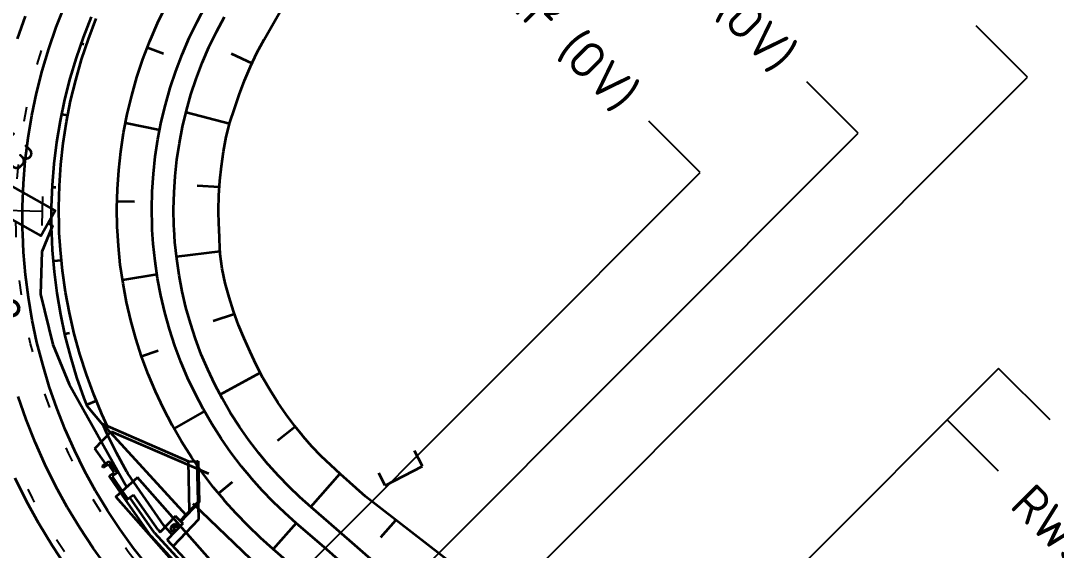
# Model space of a CAD drawing. Header units: metres. Extents: x 134219 to 139080, y 438661 to 444352.
# Drawn here: x 138104.5 to 138175.8, y 439711.6 to 439748.1 of the extents above; entities that cross this region are included whole.
import ezdxf
from ezdxf.enums import TextEntityAlignment as Align

# ---------------------------------------------------------------- set-up
doc = ezdxf.new("R2010")
doc.units = ezdxf.units.M
doc.linetypes.add('13strp', pattern=[4, 1, -3])
for name, color, linetype, lineweight in [('N-WE-KL-ET-T18', 1, 'Continuous', 18), ('N-WE-KL-ET-T25', 7, 'Continuous', 25), ('N-WE-KL-ET_LS_OV_ARMATUUR-S', 7, 'Continuous', 25), ('N-WE-KL-ET_LS_OV_ARMATUUR-T18', 1, 'Continuous', 25), ('N-WE-KL-ET_LS_OV_KABEL-G', 10, 'KL-LS-OV-N', 35), ('N-WE-KL-ET_LS_OV_KABEL-T25', 7, 'Continuous', 25), ('N-WE-KL-ET_LS_OV_MANTELBUIS-G', 10, 'Continuous', 35), ('Utd-ondergr-nw', 8, '13strp', 35)]:
    doc.layers.add(name, color=color, linetype=linetype, lineweight=lineweight)
doc.layers.add('N-WE-KL-ET_LS_OV_ARMATUUR-T25', color=2, linetype='Continuous')
doc.layers.add('Utd-weg-nw', color=8, linetype='Continuous')
doc.styles.add('ISO18', font='NLCS-ISO.ttf')
doc.styles.add('ISO25', font='NLCS-ISO.ttf')
doc.styles.add('NLCS-ISO', font='NLCS-ISO.ttf')
doc.styles.add('NLCS_25', font='NLCS-ISO.ttf', dxfattribs={"height": 2.5})
doc.linetypes.add('KL-LS-OV-N', pattern='A,4,-1,[103,NLCS.SHX,S=0.75,R=0,X=0,Y=0],-1,4,-1.5,["0V",Standard,S=1,R=0,X=0,Y=-0.5],-3', length=14.5)

# ---------------------------------------------------------------- blocks, each defined once
blk = doc.blocks.new('SKL-ET_OV_ARMATUUR_HD_NATRIUM_1x100W-SO')
for points in [[(3.493, -1.757), (6.493, 0), (3.493, 1.757)], [(3.493, 1.757), (3.493, -1.757)], [(0, 1), (0, -1)], [(3.493, 0), (0, 0)], [(3.493, 0), (6.5, 0)]]:
    blk.add_lwpolyline(points)
at = {"const_width": 0.625}
blk.add_lwpolyline([(6.938, 0, 1), (7.562, 0, 1)], format="xyb", close=True, dxfattribs=at)
at = {"layer": 'N-WE-KL-ET-T18', "linetype": 'ByBlock', "style": 'NLCS-ISO'}
blk.add_attdef('GROEPSNUMMER', text='', height=1.8, dxfattribs=at).set_placement((-2, -4), align=Align.RIGHT)
blk.add_attdef('FASE-AANSLUITING', (10, -4), '', height=1.8, dxfattribs=at)
at = {"layer": 'N-WE-KL-ET-T18', "linetype": 'ByBlock', "style": 'NLCS-ISO', "flags": 1}
for tag, p in [('TYPE_ARMATUUR', (7.765, -13.456)), ('TYPE_FABRIKAAT', (7.765, -17.24)), ('VERMOGEN_LAMP', (7.765, -21.025)), ('SPIEGELSTAND', (7.765, -24.809)), ('HOOGTE_LICHTMAST', (7.765, -28.594)), ('UITLEGGERHOEK', (7.765, -32.378)), ('TYPE_LICHTMAST', (7.765, -36.163)), ('BOTSVRIENDELIJK', (7.765, -39.947)), ('POSITIE_LICHTMAST', (7.765, -43.732)), ('KABELAANSLUITING', (7.765, -47.516)), ('VOEDINGSPUNT', (7.765, -51.301))]:
    blk.add_attdef(tag, p, '', height=1.8, dxfattribs=at)
at = {"layer": 'N-WE-KL-ET-T25', "linetype": 'ByBlock', "style": 'NLCS-ISO'}
blk.add_attdef('MASTNUMMER', text='', height=2.5, dxfattribs=at).set_placement((4, 4.31), align=Align.MIDDLE)
at = {"layer": 'N-WE-KL-ET-T25', "linetype": 'ByBlock', "style": 'NLCS-ISO', "flags": 1}
blk.add_attdef('TYPE_SYMBOOL', (7.765, -10.056), '', height=2.5, dxfattribs=at)

msp = doc.modelspace()

# ---------------------------------------------------------------- linework, layer by layer
at = {"layer": 'N-WE-KL-ET_LS_OV_KABEL-G', "elevation": 0.617, "flags": 128}
msp.add_lwpolyline([(138106.399, 439734.126), (138106.705, 439733.953), (138105.985, 439732.154), (138105.896, 439729.255), (138106.74, 439725.787), (138107.858, 439723.064), (138111.837, 439715.97), (138111.819, 439715.977)], dxfattribs=at)
at = {"layer": 'N-WE-KL-ET_LS_OV_KABEL-T25'}
for p, q in [((138173.799, 439744.166), (138170.264, 439747.702)), ((138121.541, 439691.91), (138173.799, 439744.166)), ((138162.14, 439740.309), (138158.604, 439743.845)), ((138151.281, 439737.605), (138147.745, 439741.14)), ((138124.417, 439702.588), (138162.14, 439740.309)), ((138110.748, 439697.074), (138151.281, 439737.605)), ((138171.808, 439724.148), (138129.267, 439681.609)), ((138175.343, 439720.612), (138171.808, 439724.148)), ((138171.808, 439717.077), (138168.272, 439720.612))]:
    msp.add_line(p, q, dxfattribs=at)
at = {"layer": 'N-WE-KL-ET_LS_OV_MANTELBUIS-G', "linetype": 'Continuous'}
for points in [[(138095.636, 439741.325), (138094.656, 439739.581), (138105.909, 439733.255), (138106.889, 439734.998)], [(138112.568, 439716.639), (138111.069, 439715.315), (138120.33, 439704.831), (138121.829, 439706.155)]]:
    msp.add_lwpolyline(points, close=True, dxfattribs=at)
at = {"layer": 'Utd-ondergr-nw', "linetype": 'Continuous'}
for p, q in [((138110.201, 439720.246), (138109.117, 439721.525)), ((138109.633, 439718.64), (138110.757, 439719.812)), ((138116.076, 439717.752, 0), (138110.169, 439720.301)), ((138110.169, 439720.301), (138115.887, 439714.077, 0)), ((138110.452, 439719.664), (138110.169, 439720.301)), ((138110.757, 439719.812), (138117.452, 439716.928)), ((138111.114, 439718.33), (138110.452, 439719.664)), ((138110.35, 439717.607), (138109.633, 439718.64)), ((138132.159, 439717.412), (138131.619, 439718.468)), ((138110.248, 439717.536), (138110.452, 439717.677)), ((138110.452, 439717.677), (138110.593, 439717.776)), ((138110.593, 439717.776), (138111.164, 439716.954)), ((138111.83, 439717.024), (138111.114, 439718.33)), ((138116.076, 439717.752, 0), (138116.676, 439717.764, 0)), ((138116.147, 439714.348, 0), (138116.076, 439717.752, 0)), ((138116.676, 439717.764, 0), (138116.736, 439717.766, 0)), ((138116.676, 439717.764, 0), (138116.76, 439713.746, 0)), ((138116.735, 439714.961, 0), (138116.676, 439717.764, 0)), ((138116.736, 439717.766, 0), (138116.795, 439714.938, 0)), ((138110.125, 439717.451), (138110.248, 439717.536)), ((138110.211, 439717.327), (138110.125, 439717.451)), ((138110.556, 439717.567), (138110.211, 439717.327)), ((138110.955, 439716.992), (138110.556, 439717.567)), ((138110.61, 439716.752), (138110.955, 439716.992)), ((138111.164, 439716.954), (138110.819, 439716.715)), ((138111.888, 439716.928), (138111.83, 439717.024)), ((138129.593, 439716.099), (138129.165, 439716.941)), ((138129.593, 439716.099), (138132.159, 439717.412)), ((138111.76, 439715.096), (138110.61, 439716.752)), ((138110.819, 439716.715), (138111.878, 439715.188)), ((138114.372, 439713.349), (138111.888, 439716.928)), ((138111.763, 439715.092), (138112.297, 439715.462)), ((138113.473, 439712.627), (138111.763, 439715.092)), ((138113.724, 439712.834), (138112.029, 439715.277)), ((138113.981, 439713.035), (138112.297, 439715.462)), ((138115.497, 439713.671, 0), (138116.735, 439714.961, 0)), ((138116.795, 439714.938, 0), (138115.538, 439713.627, 0)), ((138116.374, 439714.847), (138120.914, 439710.494)), ((138116.374, 439714.847), (138120.914, 439710.494)), ((138115.181, 439713.974, 0), (138114.128, 439712.877, 0)), ((138114.128, 439712.877), (138115.181, 439713.974)), ((138114.128, 439712.877), (138115.181, 439713.974)), ((138114.604, 439712.362, 0), (138115.686, 439713.49, 0)), ((138115.686, 439713.49), (138114.625, 439712.383)), ((138115.686, 439713.49), (138114.625, 439712.383)), ((138114.959, 439713.356), (138115.095, 439713.455)), ((138116.76, 439713.746, 0), (138115.012, 439711.921, 0)), ((138115.095, 439713.455), (138115.077, 439712.857)), ((138115.095, 439713.455), (138115.318, 439713.397)), ((138115.686, 439713.49, 0), (138115.181, 439713.974, 0)), ((138115.181, 439713.974), (138115.686, 439713.49)), ((138115.181, 439713.974), (138115.686, 439713.49)), ((138115.318, 439713.397), (138115.462, 439713.259)), ((138113.724, 439712.834), (138118.74, 439707.416)), ((138113.982, 439713.035), (138114.128, 439712.877)), ((138114.951, 439712.724), (138114.372, 439713.349)), ((138114.475, 439713.238), (138114.951, 439712.724)), ((138114.865, 439713.216), (138114.959, 439713.356)), ((138115.462, 439713.259), (138114.865, 439713.216)), ((138114.933, 439712.996), (138114.865, 439713.216)), ((138115.077, 439712.857), (138114.933, 439712.996)), ((138115.511, 439712.442, 0), (138115.896, 439712.844, 0)), ((138113.473, 439712.627), (138118.509, 439707.187)), ((138114.604, 439712.362), (138118.28, 439708.392))]:
    msp.add_line(p, q, dxfattribs=at)
at = {"layer": 'Utd-ondergr-nw', "linetype": 'Continuous', "flags": 128}
for points in [[(138113.11, 439710.746), (138112.288, 439711.794), (138111.365, 439713.068), (138110.496, 439714.379), (138109.683, 439715.725), (138108.927, 439717.104), (138108.228, 439718.514), (138107.589, 439719.951), (138107.011, 439721.413), (138106.493, 439722.899), (138106.039, 439724.404), (138105.647, 439725.927), (138105.319, 439727.466), (138105.055, 439729.016), (138104.856, 439730.576), (138104.723, 439732.143), (138104.663, 439733.397), (138104.654, 439733.715), (138104.652, 439735.288), (138104.714, 439736.859), (138104.843, 439738.427), (138105.036, 439739.988), (138105.294, 439741.539), (138105.617, 439743.078), (138106.003, 439744.603), (138106.453, 439746.11), (138106.965, 439747.597), (138107.553, 439749.097)], [(138123.642, 439710.196), (138121.905, 439711.705), (138121.022, 439712.492), (138120.169, 439713.313), (138119.347, 439714.165), (138118.556, 439715.049), (138118.492, 439715.124), (138117.799, 439715.963), (138117.02, 439716.986), (138116.283, 439718.042), (138115.592, 439719.129), (138114.946, 439720.245), (138114.348, 439721.389), (138113.798, 439722.558), (138113.297, 439723.75), (138112.847, 439724.964), (138112.448, 439726.196), (138112.101, 439727.445), (138111.807, 439728.708), (138111.567, 439729.984), (138111.381, 439731.27), (138111.249, 439732.563), (138111.183, 439733.599), (138111.171, 439733.862), (138111.149, 439735.164), (138111.181, 439736.466), (138111.269, 439737.766), (138111.412, 439739.062), (138111.609, 439740.352), (138111.861, 439741.633), (138112.166, 439742.903), (138112.526, 439744.16), (138112.938, 439745.4), (138113.415, 439746.653), (138113.945, 439747.884), (138114.529, 439749.092)], [(138131.02, 439706.937), (138125.244, 439711.983), (138123.507, 439713.492), (138122.692, 439714.216), (138121.904, 439714.971), (138121.144, 439715.756), (138120.413, 439716.569), (138120.354, 439716.638), (138119.713, 439717.411), (138118.992, 439718.353), (138118.311, 439719.325), (138117.671, 439720.327), (138117.074, 439721.355), (138116.52, 439722.409), (138116.01, 439723.487), (138115.546, 439724.586), (138115.129, 439725.705), (138114.759, 439726.842), (138114.437, 439727.994), (138114.164, 439729.16), (138113.941, 439730.337), (138113.767, 439731.524), (138113.644, 439732.717), (138113.581, 439733.673), (138113.571, 439733.916), (138113.548, 439735.118), (138113.577, 439736.32), (138113.656, 439737.521), (138113.787, 439738.718), (138113.968, 439739.909), (138114.199, 439741.092), (138114.48, 439742.265), (138114.811, 439743.426), (138115.19, 439744.572), (138115.63, 439745.729), (138116.119, 439746.867), (138116.657, 439747.983), (138117.243, 439749.074)], [(138135.696, 439709.566), (138128.248, 439715.335), (138126.532, 439716.868), (138125.854, 439717.483), (138125.199, 439718.122), (138124.567, 439718.786), (138123.96, 439719.473), (138123.91, 439719.532), (138123.379, 439720.184), (138122.781, 439720.978), (138122.217, 439721.797), (138121.688, 439722.64), (138121.194, 439723.505), (138120.737, 439724.391), (138120.305, 439725.291), (138119.891, 439726.201), (138119.508, 439727.129), (138119.165, 439728.073), (138118.862, 439729.034), (138118.6, 439730.009), (138118.38, 439730.997), (138118.257, 439732.001), (138118.196, 439733.01), (138118.171, 439733.816), (138118.162, 439734.02), (138118.141, 439735.03), (138118.167, 439736.041), (138118.235, 439737.05), (138118.334, 439738.058), (138118.479, 439739.061), (138118.67, 439740.058), (138118.906, 439741.045), (138119.238, 439742.004), (138119.562, 439742.965), (138119.92, 439743.94), (138120.326, 439744.897), (138120.778, 439745.834), (138121.274, 439746.75), (138122.831, 439749.51)], [(138104.311, 439746.798), (138104.853, 439748.374)], [(138109.117, 439721.525), (138108.885, 439722.11), (138108.396, 439723.517), (138107.965, 439724.943), (138107.594, 439726.385), (138107.283, 439727.842), (138107.033, 439729.31), (138106.845, 439730.788), (138106.719, 439732.272), (138106.662, 439733.459), (138106.654, 439733.76), (138106.651, 439735.249), (138106.711, 439736.738), (138106.832, 439738.222), (138107.015, 439739.7), (138107.26, 439741.17), (138107.565, 439742.627), (138107.931, 439744.071), (138108.357, 439745.499), (138108.842, 439746.907), (138109.399, 439748.328)], [(138132.022, 439708.054), (138126.245, 439713.1), (138124.508, 439714.609), (138123.735, 439715.294), (138122.988, 439716.008), (138122.267, 439716.75), (138121.574, 439717.52), (138121.517, 439717.585), (138120.909, 439718.316), (138120.225, 439719.207), (138119.579, 439720.127), (138118.971, 439721.075), (138118.404, 439722.049), (138117.877, 439723.047), (138117.393, 439724.068), (138116.952, 439725.109), (138116.556, 439726.169), (138116.204, 439727.246), (138115.898, 439728.337), (138115.638, 439729.442), (138115.425, 439730.558), (138115.259, 439731.682), (138115.14, 439732.814), (138115.081, 439733.72), (138115.07, 439733.95), (138115.048, 439735.089), (138115.074, 439736.229), (138115.149, 439737.367), (138115.271, 439738.503), (138115.442, 439739.632), (138115.66, 439740.754), (138115.926, 439741.867), (138116.239, 439742.967), (138116.598, 439744.054), (138117.014, 439745.152), (138117.477, 439746.231), (138117.987, 439747.289), (138118.542, 439748.325)], [(138110.509, 439720.154), (138110.11, 439721.009), (138109.548, 439722.356), (138109.043, 439723.727), (138108.596, 439725.119), (138108.207, 439726.529), (138107.879, 439727.956), (138107.611, 439729.396), (138107.403, 439730.847), (138107.257, 439732.306), (138107.184, 439733.475), (138107.172, 439733.772), (138107.15, 439735.24), (138107.189, 439736.709), (138107.29, 439738.175), (138107.453, 439739.637), (138107.678, 439741.091), (138107.964, 439742.535), (138108.31, 439743.967), (138108.717, 439745.383), (138109.184, 439746.781), (138109.723, 439748.193)], [(138108.868, 439746.417), (138108.694, 439746.477)], [(138114.36, 439745.765), (138113.241, 439746.198)], [(138119.012, 439745.794), (138120.438, 439745.129)], [(138107.764, 439741.529), (138107.351, 439741.607)], [(138115.9, 439741.76), (138118.893, 439740.99)], [(138114.09, 439740.536), (138111.736, 439740.999)], [(138106.945, 439736.578), (138106.705, 439736.589)], [(138116.66, 439736.727), (138118.206, 439736.624)], [(138112.36, 439735.594), (138111.16, 439735.616)], [(138115.242, 439731.84), (138118.245, 439732.2)], [(138107.33, 439731.575), (138106.783, 439731.52)], [(138113.904, 439730.591), (138111.534, 439730.215)], [(138117.765, 439727.424), (138119.232, 439727.887)], [(138107.874, 439726.577), (138107.569, 439726.501)], [(138113.982, 439725.354), (138112.848, 439724.96)], [(138118.239, 439722.362), (138121.015, 439723.854)], [(138110.493, 439710.437), (138109.516, 439711.787), (138108.595, 439713.176), (138107.734, 439714.602), (138106.932, 439716.063), (138106.192, 439717.557), (138105.515, 439719.08), (138104.902, 439720.629), (138104.354, 439722.203)], [(138109.735, 439721.906), (138109.073, 439721.635)], [(138117.167, 439721.195), (138115.076, 439720.021)], [(138122.203, 439719.178), (138123.404, 439720.152)], [(138127.08, 439691.557), (138123.357, 439694.895), (138122.907, 439695.297), (138115.91, 439701.569), (138114.197, 439703.104), (138113.007, 439704.213), (138111.86, 439705.366), (138110.759, 439706.563), (138109.705, 439707.801), (138109.619, 439707.906), (138108.699, 439709.079), (138107.666, 439710.505), (138106.694, 439711.973), (138105.784, 439713.479), (138104.937, 439715.023), (138104.156, 439716.6)], [(138119.065, 439716.314), (138118.14, 439715.55)], [(138124.486, 439714.628), (138126.492, 439716.905)], [(138123.485, 439713.511), (138121.898, 439711.711)], [(138129.293, 439712.532), (138130.331, 439713.721)]]:
    msp.add_lwpolyline(points, dxfattribs=at)
at = {"layer": 'Utd-weg-nw', "linetype": '13strp', "flags": 128}
for points in [[(138127.381, 439691.893), (138123.657, 439695.23), (138123.208, 439695.632), (138116.21, 439701.904), (138114.497, 439703.439), (138113.32, 439704.536), (138112.185, 439705.677), (138111.096, 439706.861), (138110.053, 439708.087), (138109.968, 439708.19), (138109.057, 439709.351), (138108.036, 439710.761), (138107.074, 439712.213), (138106.174, 439713.704), (138105.336, 439715.231), (138104.563, 439716.791), (138103.855, 439718.383), (138103.215, 439720.002), (138102.642, 439721.647), (138102.138, 439723.314), (138101.704, 439725), (138101.341, 439726.704), (138101.049, 439728.421), (138100.829, 439730.148), (138100.681, 439731.883), (138100.615, 439733.271), (138100.605, 439733.623), (138100.602, 439735.365), (138100.672, 439737.105), (138100.814, 439738.841), (138101.028, 439740.569), (138101.314, 439742.287), (138101.671, 439743.991), (138102.099, 439745.68), (138102.597, 439747.348), (138103.164, 439748.995), (138103.815, 439750.656), (138104.537, 439752.288), (138105.328, 439753.887), (138106.186, 439755.452), (138107.77, 439758.198), (138108.138, 439758.836), (138110.769, 439763.397)], [(138129.783, 439694.573), (138126.06, 439697.911), (138125.61, 439698.313), (138118.613, 439704.585), (138116.9, 439706.12), (138115.824, 439707.122), (138114.787, 439708.165), (138113.791, 439709.248), (138112.838, 439710.367), (138112.761, 439710.462), (138111.929, 439711.523), (138110.995, 439712.812), (138110.116, 439714.139), (138109.293, 439715.501), (138108.528, 439716.896), (138107.821, 439718.322), (138107.174, 439719.776), (138106.589, 439721.256), (138106.066, 439722.759), (138105.605, 439724.283), (138105.209, 439725.824), (138104.877, 439727.381), (138104.61, 439728.95), (138104.409, 439730.529), (138104.274, 439732.115), (138104.213, 439733.383), (138104.204, 439733.705), (138104.202, 439735.296), (138104.265, 439736.886), (138104.395, 439738.473), (138104.591, 439740.052), (138104.852, 439741.622), (138105.178, 439743.18), (138105.569, 439744.723), (138106.024, 439746.248), (138106.542, 439747.753), (138107.138, 439749.271), (138107.797, 439750.762), (138108.52, 439752.224), (138109.304, 439753.653), (138110.888, 439756.399), (138111.256, 439757.037), (138113.887, 439761.599)]]:
    msp.add_lwpolyline(points, dxfattribs=at)

# ---------------------------------------------------------------- block references
at = {"layer": 'N-WE-KL-ET_LS_OV_ARMATUUR-S'}
ref = msp.add_blockref('SKL-ET_OV_ARMATUUR_HD_NATRIUM_1x100W-SO', (138106.025, 439734.965, 1.288), dxfattribs=dict(at, rotation=178.4687327184436))
ref.add_attrib('MASTNUMMER', '3592', (138098.321, 439731.183, 1.288), dxfattribs={"layer": 'N-WE-KL-ET_LS_OV_ARMATUUR-T25', "height": 2.5, "rotation": 314.99885, "style": 'ISO25'})
ref.add_attrib('TYPE_SYMBOOL', 'B', (138094.792, 439735.387, 1.288), dxfattribs={"layer": 'N-WE-KL-ET_LS_OV_ARMATUUR-T25', "height": 2.25, "rotation": 314.99885, "style": 'ISO25'})
ref.add_attrib('FASE-AANSLUITING_1', 'L3', (138102.634, 439739.261, 1.288), dxfattribs={"layer": 'N-WE-KL-ET_LS_OV_ARMATUUR-T18', "height": 1.8, "rotation": 314.99885, "style": 'ISO18'})
ref.add_attrib('GROEPSNUMMER', 'I-4', (138090.575, 439736.421, 1.288), dxfattribs={"layer": 'N-WE-KL-ET_LS_OV_ARMATUUR-T18', "height": 1.8, "rotation": 314.99885, "style": 'ISO18'})

# ---------------------------------------------------------------- texts
at = {"layer": 'N-WE-KL-ET_LS_OV_KABEL-T25', "style": 'NLCS_25'}
for s, p in [('RWS VP I-4 VO-YMvKas 4x4mm² (OV)', (138157.247, 439745.203)), ('RWS VP I-3 VO-YMvKas 4x4mm² (OV)', (138146.388, 439742.498))]:
    msp.add_text(s, height=2.5, rotation=314.99885, dxfattribs=at).set_placement(p, align=Align.MIDDLE_RIGHT)
msp.add_text('RWS VP I-4 VG-YMvKas 4x25mm² (OV)', height=2.5, rotation=314.99885, dxfattribs=at).set_placement((138173.371, 439715.514), align=Align.MIDDLE_LEFT)

doc.saveas('drawing.dxf')
